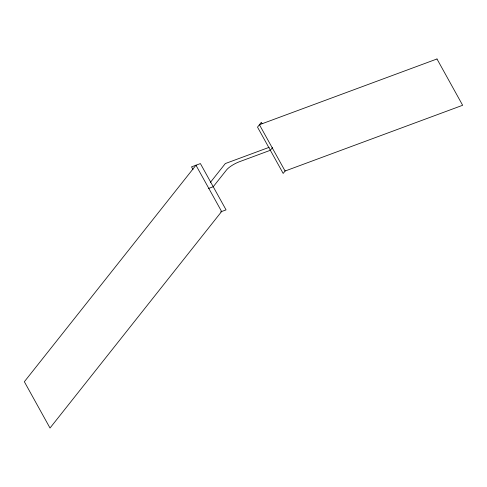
<?xml version="1.0" encoding="UTF-8"?>
<svg xmlns="http://www.w3.org/2000/svg" width="487" height="487" viewBox="0 0 487 487"><rect width="100%" height="100%" fill="white"/><g stroke="black" fill="none" stroke-linecap="round" stroke-linejoin="round"><path stroke-width="0.73" d="M210.414 182.369L225.329 163.553L269.208 147.305M272.464 147.61L270.346 150.282L239.275 161.787A10.939 2.758 -29 0 0 226.583 169.89L213.233 186.728L208.454 188.499M285.297 170.76L283.178 173.433L257.513 127.131L261.33 122.322L262.061 123.643M220.605 211.906L226.065 209.879L200.4 163.577L191.525 166.864L192.992 169.513M195.963 165.221L24.35 381.723L50.015 428.03L221.628 211.522L195.963 165.221M436.985 58.97L259.419 124.727L285.09 171.028L462.65 105.277L436.985 58.97"/></g></svg>
